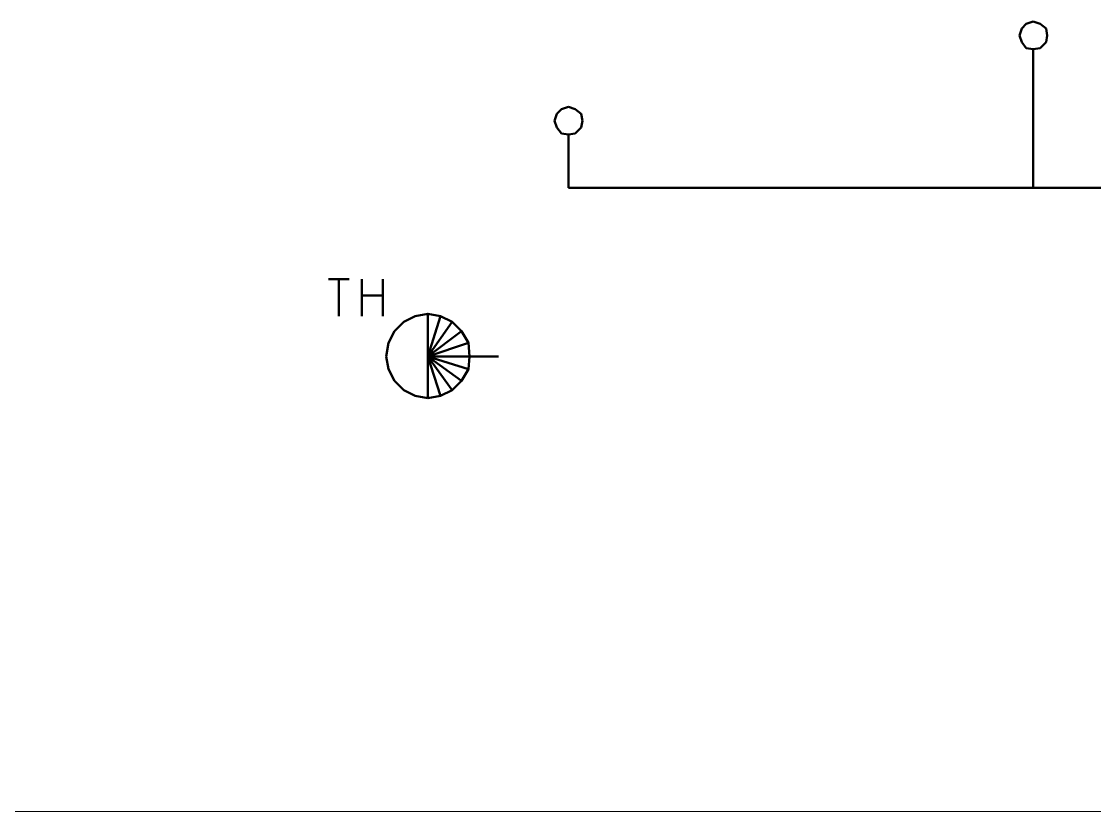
# Model space of a CAD drawing. Header units: metres. Extents: x -4.5 to 35.1, y -3.6 to 25.4.
# Drawn here: x 5.652 to 7.585, y 17.284 to 18.708 of the extents above; entities that cross this region are included whole.
import ezdxf

# ---------------------------------------------------------------- set-up
doc = ezdxf.new("R2010")
doc.units = ezdxf.units.M
doc.linetypes.add('STRICHPUNKT2_S5', pattern=[1.1, 0.8, -0.1, 0.1, -0.1])
doc.layers.add('Standard', color=7, linetype='Continuous', lineweight=25)

msp = doc.modelspace()

# ---------------------------------------------------------------- linework, layer by layer
at = {"layer": 'Standard', "color": 5, "linetype": 'Continuous', "lineweight": 50}
for p, q in [((7.4495, 18.683), (7.4537, 18.6955)), ((7.4537, 18.6955), (7.4619, 18.7039)), ((7.4619, 18.7039), (7.4743, 18.708)), ((7.4743, 18.708), (7.487, 18.7039)), ((7.487, 18.7039), (7.4975, 18.6955)), ((7.4975, 18.6955), (7.4995, 18.683)), ((7.4537, 18.6705), (7.4495, 18.683)), ((7.4995, 18.683), (7.4975, 18.6705)), ((7.4619, 18.6601), (7.4537, 18.6705)), ((7.4743, 18.658), (7.4619, 18.6601)), ((7.487, 18.6601), (7.4743, 18.658)), ((7.4743, 18.658), (7.4743, 18.408)), ((7.4975, 18.6705), (7.487, 18.6601)), ((6.6162, 18.5417), (6.6122, 18.5292)), ((6.6246, 18.55), (6.6162, 18.5417)), ((6.6371, 18.5542), (6.6246, 18.55)), ((6.6495, 18.55), (6.6371, 18.5542)), ((6.6599, 18.5417), (6.6495, 18.55)), ((6.6622, 18.5292), (6.6599, 18.5417)), ((6.6122, 18.5292), (6.6162, 18.5167)), ((6.6599, 18.5167), (6.6622, 18.5292)), ((6.6162, 18.5167), (6.6246, 18.5063)), ((6.6246, 18.5063), (6.6371, 18.5042)), ((6.6371, 18.5042), (6.6495, 18.5063)), ((6.6371, 18.5042), (6.6371, 18.408)), ((6.6495, 18.5063), (6.6599, 18.5167))]:
    msp.add_line(p, q, dxfattribs=at)
at = {"layer": 'Standard', "color": 5, "linetype": 'STRICHPUNKT2_S5', "lineweight": 50}
for p, q in [((6.6371, 18.408), (7.0995, 18.408)), ((7.0995, 18.408), (8.5497, 18.408))]:
    msp.add_line(p, q, dxfattribs=at)
at = {"layer": 'Standard', "color": 52, "linetype": 'Continuous', "lineweight": 50}
for p, q in [((6.2049, 18.2436), (6.2424, 18.2436)), ((6.2235, 18.1769), (6.2235, 18.2436)), ((6.2652, 18.1769), (6.2652, 18.2436)), ((6.3028, 18.2436), (6.3028, 18.1769)), ((6.2652, 18.2144), (6.3028, 18.2144)), ((6.3612, 18.1769), (6.3403, 18.1665)), ((6.384, 18.1811), (6.3612, 18.1769)), ((6.4069, 18.1769), (6.384, 18.1811)), ((6.4278, 18.1665), (6.4069, 18.1769)), ((6.3403, 18.1665), (6.3236, 18.1499)), ((6.4444, 18.1499), (6.4278, 18.1665)), ((6.3236, 18.1499), (6.3132, 18.129)), ((6.4568, 18.129), (6.4444, 18.1499)), ((6.3132, 18.129), (6.309, 18.104)), ((6.4591, 18.104), (6.4568, 18.129)), ((6.309, 18.104), (6.3132, 18.0811)), ((6.4568, 18.0811), (6.4591, 18.104)), ((6.4591, 18.104), (6.511, 18.104)), ((6.3132, 18.0811), (6.3236, 18.0603)), ((6.4444, 18.0603), (6.4568, 18.0811)), ((6.3236, 18.0603), (6.3403, 18.0436)), ((6.4278, 18.0436), (6.4444, 18.0603)), ((6.3403, 18.0436), (6.3612, 18.0332)), ((6.4069, 18.0332), (6.4278, 18.0436)), ((6.3612, 18.0332), (6.384, 18.029)), ((6.384, 18.029), (6.4069, 18.0332))]:
    msp.add_line(p, q, dxfattribs=at)
at = {"layer": 'Standard', "color": 252, "linetype": 'Continuous', "lineweight": 13}
msp.add_line((-4.1221, 17.284), (26.8317, 17.284), dxfattribs=at)
msp.add_line((-4.1221, 17.284), (26.8317, 17.284), dxfattribs=at)
msp.add_line((-4.1221, 17.284), (26.8317, 17.284), dxfattribs=at)
at = {"layer": 'Standard', "color": 7, "linetype": 'Continuous', "lineweight": 50}
for points in [[(6.4069, 18.1769), (6.384, 18.1811), (6.384, 18.104), (6.4069, 18.1769)], [(6.4278, 18.1665), (6.4069, 18.1769), (6.384, 18.104), (6.4278, 18.1665)], [(6.4444, 18.1499), (6.4278, 18.1665), (6.384, 18.104), (6.4444, 18.1499)], [(6.4568, 18.129), (6.4444, 18.1499), (6.384, 18.104), (6.4568, 18.129)], [(6.4591, 18.104), (6.4568, 18.129), (6.384, 18.104), (6.4591, 18.104)], [(6.384, 18.029), (6.4069, 18.0332), (6.384, 18.104), (6.384, 18.029)], [(6.4069, 18.0332), (6.4278, 18.0436), (6.384, 18.104), (6.4069, 18.0332)], [(6.4278, 18.0436), (6.4444, 18.0603), (6.384, 18.104), (6.4278, 18.0436)], [(6.4444, 18.0603), (6.4568, 18.0811), (6.384, 18.104), (6.4444, 18.0603)], [(6.4568, 18.0811), (6.4591, 18.104), (6.384, 18.104), (6.4568, 18.0811)]]:
    msp.add_lwpolyline(points, close=True, dxfattribs=at)

doc.saveas('drawing.dxf')
